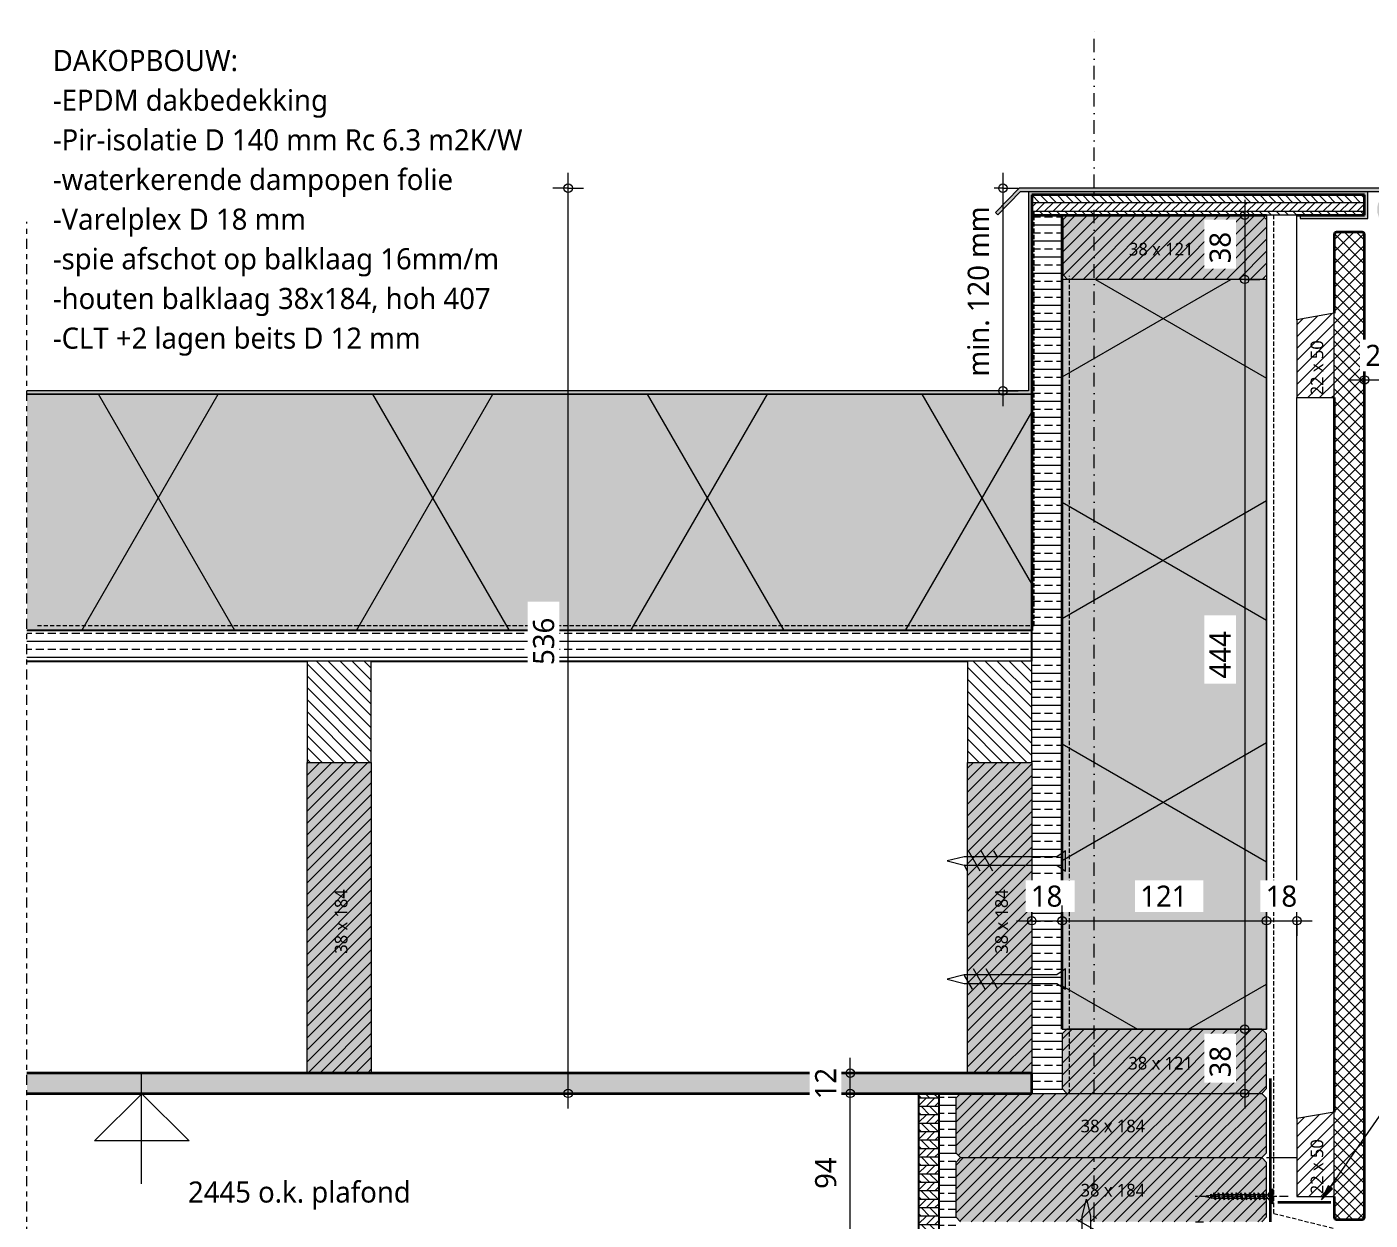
# Model space of a CAD drawing. Header units: millimetres. Extents: x 6732 to 10947, y 894 to 9086.
# Drawn here: x 7763 to 8558, y 6613 to 7319 of the extents above; entities that cross this region are included whole.
import ezdxf

# ---------------------------------------------------------------- set-up
doc = ezdxf.new("R2010")
doc.units = ezdxf.units.MM
for name, pattern in [('MV_center', [15, 6, -3, 3, -3]), ('MV_hartlijn_staal', [6.6, 5, -0.8, 0, -0.8]), ('MV_hidden', [3.75, 2.5, -1.25]), ('MV_stramien', [16, 8, -4, 0, -4])]:
    doc.linetypes.add(name, pattern=pattern)
for name, color, linetype, lineweight in [('A-ANNO-DIMS', 211, 'Continuous', 13), ('A-ANNO-DIMS-5', 211, 'Continuous', 13), ('A-ANNO-NOTE', 131, 'Continuous', 18), ('A-DETL', 90, 'Continuous', 13), ('A-DETL-GENF', 92, 'Continuous', 18), ('A-DETL-MEDM', 33, 'Continuous', 25), ('G-ANNO-TEXT', 231, 'Continuous', 13)]:
    doc.layers.add(name, color=color, linetype=linetype, lineweight=lineweight)
doc.styles.add('Segoe UI_1', font='segoeui.ttf', dxfattribs={"height": 7.5})
doc.styles.add('Segoe UI_2', font='segoeui.ttf', dxfattribs={"height": 12.5})
doc.styles.add('Segoe UI_B', font='segoeui.ttf', dxfattribs={"height": 12.5})
doc.dimstyles.new('2_5_mm_1', dxfattribs={"dimscale": 304.8, "dimtxt": 13.092049, "dimasz": 0.016404, "dimexe": 0.029528, "dimexo": 0.0625, "dimgap": 0.014764, "dimtad": 1, "dimdec": 0, "dimzin": 0, "dimdsep": 46, "dimtxsty": 'Segoe UI_2', "dimblk1": 'DOTBLANK', "dimblk2": 'DOTBLANK', "dimsah": 1, "dimcen": 0.09, "dimdle": 0.029528, "dimazin": 0, "dimtfac": 1, "dimtdec": 4, "dimtix": 1, "dimtmove": 0, "dimatfit": 3, "dimfxl": 0.029528, "dimfxlon": 1, "dimtvp": 1, "dimtfill": 1, "dimtolj": 1, "dimtzin": 0, "dimarcsym": 2})
pattern_1 = [(0, (0, 0), (0, 5), [50, 0]), (45, (0, 0), (5.0006592, 0), [7.071, -7.071]), (315, (0, 0), (5.0006592, 0), [7.071, -7.071])]
pattern_2 = [(0, (0, 0), (0, 9.476), []), (0, (0, 4.738), (0, 9.476), [4.738, -2.369])]
pattern_3 = [(45, (0, 0), (-3.535534, 3.535534), [])]
pattern_4 = [(135, (0, 0), (-3.535534, -3.535534), [])]

# ---------------------------------------------------------------- blocks, each defined once
blk = doc.blocks.new('42 isolatie - Type 1-3776292-Details Strandbaak Patio Woning')
at = {"layer": 'A-DETL-GENF'}
blk.add_hatch(color=256, dxfattribs=at).paths.add_polyline_path([(444.28, -118.97), (444.28, -0.8), (0.28, -0.8), (0.28, -121.8), (444.28, -121.8)])
at = {"layer": 'A-DETL-GENF', "lineweight": 13}
h = blk.add_hatch(dxfattribs=at)
h.set_pattern_fill('FP_13', color=256, style=0, pattern_type=2)
h.set_pattern_definition([(300, (12.83, -244.8), (-107.387, -62), []), (240, (12.83, -244.8), (-107.387, 62), [])])
h.paths.add_polyline_path([(444.28, -118.97), (444.28, -0.8), (0.28, -0.8), (0.28, -121.8), (444.28, -121.8)])
at = {"layer": 'A-DETL-GENF'}
for p, q in [((444.28, -0.8), (0.28, -0.8)), ((0.28, -0.8), (0.28, -3.28)), ((0.28, -3.28), (0.28, -118.62)), ((444.28, -3.63), (444.28, -0.8)), ((444.28, -118.97), (444.28, -3.63)), ((0.28, -118.62), (0.28, -121.45)), ((444.28, -121.8), (444.28, -118.97)), ((0.28, -121.45), (0.28, -121.8)), ((0.28, -121.45), (0.28, -121.8)), ((0.28, -121.8), (444.28, -121.8))]:
    blk.add_line(p, q, dxfattribs=at)
blk = doc.blocks.new('00 hout_rechthoekig_sls - SLS 38x121-4309775-Details Strandbaak Patio Woning')
at = {"layer": 'A-DETL-GENF'}
blk.add_hatch(color=256, dxfattribs=at).paths.add_polyline_path([(118.17, 0), (2.83, 0), (0.35, -2.48), (0.35, -35.52), (2.83, -38), (118.17, -38), (121, -35.17), (121, -2.83)])
at = {"layer": 'A-DETL-MEDM', "lineweight": 13}
h = blk.add_hatch(dxfattribs=at)
h.set_pattern_fill('FP_14', color=256, style=0, pattern_type=2)
h.set_pattern_definition([(225, (8496.838, 7169.566), (3.535534, -3.535534), [])])
h.paths.add_polyline_path([(118.17, 0), (2.83, 0), (0.35, -2.48), (0.35, -35.52), (2.83, -38), (118.17, -38), (121, -35.17), (121, -2.83)])
at = {"layer": 'A-DETL-MEDM', "lineweight": 18}
for p, q in [((0.35, -2.48), (2.83, 0)), ((2.83, 0), (0.35, -2.48)), ((2.83, 0), (118.17, 0)), ((118.17, 0), (121, -2.83)), ((118.17, 0), (121, -2.83)), ((121, -35.17), (121, -2.83)), ((2.83, -38), (0.35, -35.52)), ((0.35, -35.52), (2.83, -38)), ((121, -35.17), (118.17, -38)), ((118.17, -38), (121, -35.17))]:
    blk.add_line(p, q, dxfattribs=at)
blk = doc.blocks.new('42 isolatie - Type 1-3776326-Details Strandbaak Patio Woning')
at = {"layer": 'A-DETL-GENF'}
blk.add_hatch(color=256, dxfattribs=at).paths.add_polyline_path([(612.41, 0.8), (614.41, 0.8), (614.41, 140.8), (19.51, 140.8), (19.51, 0.8), (517.26, 0.8)])
at = {"layer": 'A-DETL-GENF', "lineweight": 13}
h = blk.add_hatch(dxfattribs=at)
h.set_pattern_fill('FP_15', color=256, style=0, pattern_type=2)
h.set_pattern_definition([(60, (-857.8, 704), (-121.936, 70.4), []), (120, (-857.8, 704), (-121.936, -70.4), [])])
h.paths.add_polyline_path([(612.41, 0.8), (614.41, 0.8), (614.41, 140.8), (19.51, 140.8), (19.51, 0.8), (517.26, 0.8)])
at = {"layer": 'A-DETL-GENF'}
for p, q in [((614.41, 140.8), (19.51, 140.8)), ((19.51, 0.8), (614.41, 0.8))]:
    blk.add_line(p, q, dxfattribs=at)
blk = doc.blocks.new('00 hout_rechthoekig_sls - SLS 38x184-3186693-Details Strandbaak Patio Woning')
at = {"layer": 'A-DETL-GENF', "lineweight": 13}
blk.add_hatch(color=256, dxfattribs=at).paths.add_polyline_path([(184, -38), (184, 0), (0, 0), (0, -38), (145.7, -38)])
at = {"layer": 'A-DETL-MEDM', "lineweight": 13}
h = blk.add_hatch(dxfattribs=at)
h.set_pattern_fill('FP_16', color=256, style=0, pattern_type=2)
h.set_pattern_definition([(135, (6883.566, -8357.491), (-3.535534, -3.535534), [])])
h.paths.add_polyline_path([(184, 0), (0, 0), (0, -38), (184, -38)])
at = {"layer": 'A-DETL-MEDM', "lineweight": 18}
for p, q in [((0, 0), (184, 0)), ((0, -38), (0, 0)), ((184, 0), (184, -38)), ((184, 0), (184, -38)), ((184, 0), (184, -38)), ((52.34, -38), (0, -38)), ((52.34, -38), (0, -38)), ((64.34, -38), (52.34, -38)), ((64.34, -38), (52.34, -38)), ((122.34, -38), (64.34, -38)), ((122.34, -38), (64.34, -38)), ((134.34, -38), (122.34, -38)), ((134.34, -38), (122.34, -38)), ((184, -38), (134.34, -38)), ((184, -38), (134.34, -38))]:
    blk.add_line(p, q, dxfattribs=at)
blk = doc.blocks.new('00 hout_rechthoekig_sls - SLS 38x184-V19-Details Strandbaak Patio Woning')
at = {"layer": 'A-DETL-GENF'}
blk.add_hatch(color=256, dxfattribs=at).paths.add_polyline_path([(140, -38), (181.17, -38), (184, -35.17), (184, -2.83), (181.17, 0), (2.83, 0), (0, -2.83), (0, -35.17), (2.83, -38), (92.75, -38)])
at = {"layer": 'A-DETL-MEDM', "lineweight": 13}
h = blk.add_hatch(dxfattribs=at)
h.set_pattern_fill('FP_20', color=256, style=0, pattern_type=2)
h.set_pattern_definition([(45, (-8312.491, -6649.566), (-3.535534, 3.535534), [])])
h.paths.add_polyline_path([(181.17, -38), (184, -35.17), (184, -2.83), (181.17, 0), (2.83, 0), (0, -2.83), (0, -35.17), (2.83, -38), (146.69, -38)])
at = {"layer": 'A-DETL-MEDM', "lineweight": 18}
for p, q in [((0, -2.83), (2.83, 0)), ((2.83, 0), (0, -2.83)), ((181.17, 0), (184, -2.83)), ((0, -2.83), (0, -35.17)), ((181.17, 0), (184, -2.83)), ((184, -35.17), (184, -2.83)), ((2.83, -38), (0, -35.17)), ((0, -35.17), (2.83, -38)), ((142, -38), (146.69, -38)), ((184, -35.17), (181.17, -38)), ((181.17, -38), (184, -35.17))]:
    blk.add_line(p, q, dxfattribs=at)
blk = doc.blocks.new('28 schroeven 2D - Verzonken schroef 4_0x40mm-3245472-Details Strandbaak Patio Woning')
at = {"layer": 'A-DETL-GENF', "linetype": 'MV_hartlijn_staal', "lineweight": 13}
blk.add_line((0, 9.1), (0, -45.9), dxfattribs=at)
at = {"layer": 'A-DETL-GENF', "lineweight": 5}
for p, q in [((-4.4, 0), (4.4, 0)), ((-1.54, -2.4), (-4.4, 0)), ((4.4, 0), (1.54, -2.4)), ((-4.04, -0.3), (4.04, -0.3)), ((2, -4.97), (-2, -5.9)), ((-2, -5.9), (-1.25, -5.26)), ((2, -7.6), (-2, -8.54)), ((-2, -8.54), (-1.25, -7.9)), ((-1, -4), (1.03, -3.26)), ((-1, -3.55), (-1, -35)), ((1, -35), (1, -3.55)), ((1.25, -5.61), (2, -4.97)), ((1.25, -8.24), (2, -7.6)), ((2, -10.24), (-2, -11.17)), ((-2, -11.17), (-1.25, -10.53)), ((2, -12.88), (-2, -13.81)), ((-2, -13.81), (-1.25, -13.17)), ((2, -15.51), (-2, -16.44)), ((-2, -16.44), (-1.25, -15.8)), ((1.25, -10.88), (2, -10.24)), ((1.25, -13.52), (2, -12.88)), ((1.25, -16.15), (2, -15.51)), ((2, -18.15), (-2, -19.08)), ((-2, -19.08), (-1.25, -18.44)), ((2, -20.78), (-2, -21.71)), ((-2, -21.71), (-1.25, -21.07)), ((2, -23.42), (-2, -24.35)), ((-2, -24.35), (-1.25, -23.71)), ((1.25, -18.79), (2, -18.15)), ((1.25, -21.42), (2, -20.78)), ((1.25, -24.06), (2, -23.42)), ((2, -26.06), (-2, -26.99)), ((-2, -26.99), (-1.25, -26.35)), ((2, -28.69), (-2, -29.62)), ((-2, -29.62), (-1.25, -28.98)), ((2, -31.33), (-2, -32.26)), ((-2, -32.26), (-1.25, -31.62)), ((1.25, -26.7), (2, -26.06)), ((1.25, -29.33), (2, -28.69)), ((1.25, -31.97), (2, -31.33)), ((2, -33.96), (-2, -34.89)), ((-2, -34.89), (-1.25, -34.25)), ((-1.26, -36.66), (-0.51, -36.02)), ((1.26, -36.07), (-1.26, -36.66)), ((-1, -35), (0, -40)), ((-0.52, -38.71), (0.23, -38.07)), ((0.52, -38.47), (-0.52, -38.71)), ((-0.23, -39.11), (0.52, -38.47)), ((0, -40), (1, -35)), ((0.51, -36.71), (1.26, -36.07)), ((1.25, -34.6), (2, -33.96))]:
    blk.add_line(p, q, dxfattribs=at)
at = {"layer": 'A-DETL-GENF'}
for p, q in [((-1, -3.55), (-1, 0)), ((1, -3.55), (1, 0))]:
    blk.add_line(p, q, dxfattribs=at)
at = {"layer": 'A-DETL-GENF', "lineweight": 5}
for centre, start, end in [((-2.5, -3.55), 360, 50), ((2.5, -3.55), 130, 180)]:
    blk.add_arc(centre, 1.5, start, end, dxfattribs=at)
for points in [[(-2, -5.9), (-1.5, -6.14), (1.25, -5.61)], [(-1.25, -5.26), (1.8, -4.75), (2, -4.97)], [(-1.25, -7.9), (1.8, -7.39), (2, -7.6)], [(-2, -8.54), (-1.5, -8.78), (1.25, -8.24)], [(-2, -11.17), (-1.5, -11.41), (1.25, -10.88)], [(-2, -13.81), (-1.5, -14.05), (1.25, -13.52)], [(-1.25, -10.53), (1.8, -10.02), (2, -10.24)], [(-1.25, -13.17), (1.8, -12.66), (2, -12.88)], [(-1.25, -15.8), (1.8, -15.29), (2, -15.51)], [(-2, -16.44), (-1.5, -16.68), (1.25, -16.15)], [(-2, -19.08), (-1.5, -19.32), (1.25, -18.79)], [(-2, -21.71), (-1.5, -21.96), (1.25, -21.42)], [(-1.25, -18.44), (1.8, -17.93), (2, -18.15)], [(-1.25, -21.07), (1.8, -20.57), (2, -20.78)], [(-1.25, -23.71), (1.8, -23.2), (2, -23.42)], [(-2, -24.35), (-1.5, -24.59), (1.25, -24.06)], [(-2, -26.99), (-1.5, -27.23), (1.25, -26.7)], [(-2, -29.62), (-1.5, -29.86), (1.25, -29.33)], [(-1.25, -26.35), (1.8, -25.84), (2, -26.06)], [(-1.25, -28.98), (1.8, -28.47), (2, -28.69)], [(-1.25, -31.62), (1.8, -31.11), (2, -31.33)], [(-2, -32.26), (-1.5, -32.5), (1.25, -31.97)], [(-2, -34.89), (-1.5, -35.13), (1.25, -34.6)], [(-1.26, -36.66), (-1, -36.82), (0.51, -36.71)], [(-1.25, -34.25), (1.8, -33.74), (2, -33.96)], [(-0.52, -38.71), (-0.51, -38.79), (-0.23, -39.11)], [(-0.51, -36.02), (1.16, -35.94), (1.26, -36.07)], [(0.23, -38.07), (0.53, -38.42), (0.52, -38.47)]]:
    blk.add_open_spline(points, degree=2, dxfattribs=at)
blk = doc.blocks.new('00 hout_rechthoekig_sls - SLS 38x184-V20-Details Strandbaak Patio Woning')
at = {"layer": 'A-DETL-GENF', "lineweight": 13}
blk.add_hatch(color=256, dxfattribs=at).paths.add_polyline_path([(184, -38), (184, 0), (0, 0), (0, -38)])
at = {"layer": 'A-DETL-MEDM', "lineweight": 13}
h = blk.add_hatch(dxfattribs=at)
h.set_pattern_fill('FP_21', color=256, style=0, pattern_type=2)
h.set_pattern_definition([(135, (6883.566, -7966.491), (-3.535534, -3.535534), [])])
h.paths.add_polyline_path([(184, 0), (0, 0), (0, -38), (184, -38)])
at = {"layer": 'A-DETL-MEDM', "lineweight": 18}
for p, q in [((0, 0), (184, 0)), ((0, -38), (0, 0)), ((184, 0), (184, -38)), ((184, 0), (184, -38)), ((184, 0), (184, -38)), ((184, -38), (0, -38)), ((184, -38), (0, -38))]:
    blk.add_line(p, q, dxfattribs=at)
blk = doc.blocks.new('00 hout_rechthoekig_sls - SLS 38x121-V22-Details Strandbaak Patio Woning')
at = {"layer": 'A-DETL-GENF'}
blk.add_hatch(color=256, dxfattribs=at).paths.add_polyline_path([(118.17, 0), (2.83, 0), (0, -2.83), (0, -35.17), (2.83, -38), (118.17, -38), (121, -35.17), (121, -2.83)])
at = {"layer": 'A-DETL-MEDM', "lineweight": 13}
h = blk.add_hatch(dxfattribs=at)
h.set_pattern_fill('FP_23', color=256, style=0, pattern_type=2)
h.set_pattern_definition([(225, (8496.491, 6687.566), (3.535534, -3.535534), [])])
h.paths.add_polyline_path([(118.17, 0), (2.83, 0), (0, -2.83), (0, -35.17), (2.83, -38), (118.17, -38), (121, -35.17), (121, -2.83)])
at = {"layer": 'A-DETL-MEDM', "lineweight": 18}
for p, q in [((0, -2.83), (2.83, 0)), ((2.83, 0), (0, -2.83)), ((118.17, 0), (121, -2.83)), ((0, -2.83), (0, -35.17)), ((118.17, 0), (121, -2.83)), ((121, -35.17), (121, -2.83)), ((2.83, -38), (0, -35.17)), ((0, -35.17), (2.83, -38)), ((2.83, -38), (118.17, -38)), ((121, -35.17), (118.17, -38)), ((118.17, -38), (121, -35.17))]:
    blk.add_line(p, q, dxfattribs=at)
blk = doc.blocks.new('28 schroef - 5_0x70-3257540-Details Strandbaak Patio Woning')
at = {"layer": 'A-DETL-GENF', "lineweight": 13}
h = blk.add_hatch(dxfattribs=at)
h.set_pattern_fill('FP_29', color=256, style=0, pattern_type=2)
h.set_pattern_definition([(120, (0, 0), (-11.2583, -6.5), [])])
h.paths.add_polyline_path([(60, 6), (40, 6), (40, -6), (60, -6)])
h = blk.add_hatch(dxfattribs=at)
h.set_pattern_fill('FP_30', color=256, style=0, pattern_type=2)
h.set_pattern_definition([(120, (7.5, 0), (-11.2583, -6.5), [])])
h.paths.add_polyline_path([(60, 6), (40, 6), (40, -6), (60, -6)])
for p, q in [((0, 6), (0, -6)), ((5, 2.5), (0, 6)), ((60, 2.5), (5, 2.5)), ((70, 0), (60, 2.5)), ((0, -6), (5, -2.5)), ((5, -2.5), (60, -2.5)), ((60, -2.5), (70, 0))]:
    blk.add_line(p, q, dxfattribs=at)
blk = doc.blocks.new('28 schroef - 5_0x80-4440999-Details Strandbaak Patio Woning')
at = {"layer": 'A-DETL-GENF', "lineweight": 13}
h = blk.add_hatch(dxfattribs=at)
h.set_pattern_fill('FP_31', color=256, style=0, pattern_type=2)
h.set_pattern_definition([(240, (0, 0), (-11.2583, 6.5), [])])
h.paths.add_polyline_path([(50, -6), (70, -6), (70, 6), (50, 6)])
h = blk.add_hatch(dxfattribs=at)
h.set_pattern_fill('FP_32', color=256, style=0, pattern_type=2)
h.set_pattern_definition([(240, (7.5, 0), (-11.2583, 6.5), [])])
h.paths.add_polyline_path([(50, -6), (70, -6), (70, 6), (50, 6)])
for p, q in [((0, -6), (0, 6)), ((0, 6), (5, 2.5)), ((5, 2.5), (70, 2.5)), ((70, 2.5), (80, 0)), ((80, 0), (70, -2.5)), ((5, -2.5), (0, -6)), ((70, -2.5), (5, -2.5))]:
    blk.add_line(p, q, dxfattribs=at)
blk = doc.blocks.new('00 hout_rechthoekig_sls - SLS 38x184-V27-Details Strandbaak Patio Woning')
at = {"layer": 'A-DETL-GENF'}
blk.add_hatch(color=256, dxfattribs=at).paths.add_polyline_path([(181.17, -38), (184, -35.17), (184, -2.83), (181.17, 0), (2.83, 0), (0, -2.83), (0, -35.17), (2.83, -38), (92.75, -38)])
at = {"layer": 'A-DETL-MEDM', "lineweight": 13}
h = blk.add_hatch(dxfattribs=at)
h.set_pattern_fill('FP_33', color=256, style=0, pattern_type=2)
h.set_pattern_definition([(45, (-8312.491, -6687.566), (-3.535534, 3.535534), [])])
h.paths.add_polyline_path([(181.17, -38), (184, -35.17), (184, -2.83), (181.17, 0), (2.83, 0), (0, -2.83), (0, -35.17), (2.83, -38), (92.75, -38)])
at = {"layer": 'A-DETL-MEDM', "lineweight": 18}
for p, q in [((0, -2.83), (2.83, 0)), ((2.83, 0), (0, -2.83)), ((45, 0), (181.17, 0)), ((181.17, 0), (184, -2.83)), ((0, -2.83), (0, -35.17)), ((181.17, 0), (184, -2.83)), ((184, -35.17), (184, -2.83)), ((2.83, -38), (0, -35.17)), ((0, -35.17), (2.83, -38)), ((2.83, -38), (181.17, -38)), ((184, -35.17), (181.17, -38)), ((181.17, -38), (184, -35.17))]:
    blk.add_line(p, q, dxfattribs=at)
blk = doc.blocks.new('NLRS_00_DI_maskeer - Type 1-4234611-Details Strandbaak Patio Woning')
at = {"layer": 'A-DETL-GENF', "linetype": 'MV_center'}
blk.add_line((516, 0), (-100, 0), dxfattribs=at)
blk = doc.blocks.new('DIMBLOCK35-Details Strandbaak Patio Woning')
at = {"layer": 'A-ANNO-DIMS-5'}
for p, q in [((8083.06, 6678.57), (8083.06, 7232.57)), ((8083.06, 7223.57), (8074.06, 7223.57)), ((8083.06, 7223.57), (8092.06, 7223.57)), ((8083.06, 6687.57), (8074.06, 6687.57)), ((8083.06, 6687.57), (8092.06, 6687.57))]:
    blk.add_line(p, q, dxfattribs=at)
for centre in [(8083.06, 7223.57), (8083.06, 6687.57)]:
    blk.add_circle(centre, 2.5, dxfattribs=at)
at = {"layer": 'A-ANNO-DIMS-5', "color": 0, "insert": (8062.25, 6941.28), "char_height": 12.5, "width": 34.2774, "attachment_point": 1, "rotation": 90, "line_spacing_factor": 1.142579, "style": 'Segoe UI_2', "bg_fill": 3, "box_fill_scale": 1.25, "bg_fill_color": 9, "bg_fill_true_color": 13158600, "bg_fill_transparency": 0}
blk.add_mtext('536', dxfattribs=at)
blk = doc.blocks.new('_DotBlank')
at = {"color": 0, "linetype": 'ByBlock', "lineweight": -2}
blk.add_line((-0.5, 0), (-1, 0), dxfattribs=at)
blk.add_circle((0, 0), 0.5, dxfattribs=at)
blk = doc.blocks.new('DIMBLOCK59-Details Strandbaak Patio Woning')
at = {"layer": 'A-ANNO-DIMS-5'}
for p, q in [((8250.03, 6687.57), (8241.03, 6687.57)), ((8250.03, 6593.57), (8250.03, 6687.57)), ((8250.03, 6687.57), (8259.03, 6687.57)), ((8250.03, 6593.57), (8241.03, 6593.57)), ((8250.03, 6593.57), (8259.03, 6593.57))]:
    blk.add_line(p, q, dxfattribs=at)
for centre in [(8250.03, 6687.57), (8250.03, 6593.57)]:
    blk.add_circle(centre, 2.5, dxfattribs=at)
at = {"layer": 'A-ANNO-DIMS-5', "color": 0, "insert": (8229.22, 6631.04), "char_height": 12.5, "width": 22.8516, "attachment_point": 1, "rotation": 90, "line_spacing_factor": 1.142579, "style": 'Segoe UI_2', "bg_fill": 3, "box_fill_scale": 1.25, "bg_fill_color": 9, "bg_fill_true_color": 13158600, "bg_fill_transparency": 0}
blk.add_mtext('94', dxfattribs=at)
blk = doc.blocks.new('DIMBLOCK60-Details Strandbaak Patio Woning')
at = {"layer": 'A-ANNO-DIMS-5'}
for p, q in [((8250.03, 6687.57), (8250.03, 6708.57)), ((8250.03, 6699.57), (8241.03, 6699.57)), ((8250.03, 6699.57), (8259.03, 6699.57)), ((8250.03, 6687.57), (8241.03, 6687.57)), ((8250.03, 6687.57), (8259.03, 6687.57))]:
    blk.add_line(p, q, dxfattribs=at)
for centre in [(8250.03, 6699.57), (8250.03, 6687.57)]:
    blk.add_circle(centre, 2.5, dxfattribs=at)
at = {"layer": 'A-ANNO-DIMS-5', "color": 0, "insert": (8229.22, 6684.04), "char_height": 12.5, "width": 22.8516, "attachment_point": 1, "rotation": 90, "line_spacing_factor": 1.142579, "style": 'Segoe UI_2', "bg_fill": 3, "box_fill_scale": 1.25, "bg_fill_color": 9, "bg_fill_true_color": 13158600, "bg_fill_transparency": 0}
blk.add_mtext('12', dxfattribs=at)
blk = doc.blocks.new('DIMBLOCK61-Details Strandbaak Patio Woning')
at = {"layer": 'A-ANNO-DIMS-5'}
for p, q in [((8554.49, 7110.03), (8554.49, 7119.03)), ((8574.49, 7110.03), (8574.49, 7119.03)), ((8545.49, 7110.03), (8574.49, 7110.03)), ((8554.49, 7110.03), (8554.49, 7101.03)), ((8574.49, 7110.03), (8574.49, 7101.03))]:
    blk.add_line(p, q, dxfattribs=at)
for centre in [(8554.49, 7110.03), (8574.49, 7110.03)]:
    blk.add_circle(centre, 2.5, dxfattribs=at)
at = {"layer": 'A-ANNO-DIMS-5', "color": 0, "insert": (8554.97, 7130.83), "char_height": 12.5, "width": 22.8516, "attachment_point": 1, "line_spacing_factor": 1.142579, "style": 'Segoe UI_2', "bg_fill": 3, "box_fill_scale": 1.25, "bg_fill_color": 9, "bg_fill_true_color": 13158600, "bg_fill_transparency": 0}
blk.add_mtext('20', dxfattribs=at)
blk = doc.blocks.new('DIMBLOCK63-Details Strandbaak Patio Woning')
at = {"layer": 'A-ANNO-DIMS-5'}
for p, q in [((8340.41, 7232.57), (8340.41, 7094.57)), ((8340.41, 7223.57), (8331.41, 7223.57)), ((8340.41, 7223.57), (8349.41, 7223.57)), ((8340.41, 7103.57), (8331.41, 7103.57)), ((8340.41, 7103.57), (8349.41, 7103.57))]:
    blk.add_line(p, q, dxfattribs=at)
for centre in [(8340.41, 7223.57), (8340.41, 7103.57)]:
    blk.add_circle(centre, 2.5, dxfattribs=at)
at = {"layer": 'A-ANNO-DIMS-5', "color": 0, "insert": (8319.6, 7112.03), "char_height": 12.5, "width": 123.6842, "attachment_point": 1, "rotation": 90, "line_spacing_factor": 1.142579, "style": 'Segoe UI_2', "bg_fill": 3, "box_fill_scale": 1.25, "bg_fill_color": 9, "bg_fill_true_color": 13158600, "bg_fill_transparency": 0}
blk.add_mtext('min. 120 mm', dxfattribs=at)
blk = doc.blocks.new('DIMBLOCK66-Details Strandbaak Patio Woning')
at = {"layer": 'A-ANNO-DIMS-5'}
for p, q in [((8483.55, 7216.57), (8483.55, 7169.57)), ((8483.55, 7207.57), (8474.55, 7207.57)), ((8483.55, 7207.57), (8492.55, 7207.57)), ((8483.55, 7169.57), (8474.55, 7169.57)), ((8483.55, 7169.57), (8492.55, 7169.57))]:
    blk.add_line(p, q, dxfattribs=at)
for centre in [(8483.55, 7207.57), (8483.55, 7169.57)]:
    blk.add_circle(centre, 2.5, dxfattribs=at)
at = {"layer": 'A-ANNO-DIMS-5', "color": 0, "insert": (8462.74, 7179.04), "char_height": 12.5, "width": 22.8516, "attachment_point": 1, "rotation": 90, "line_spacing_factor": 1.142579, "style": 'Segoe UI_2', "bg_fill": 3, "box_fill_scale": 1.25, "bg_fill_color": 9, "bg_fill_true_color": 13158600, "bg_fill_transparency": 0}
blk.add_mtext('38', dxfattribs=at)
blk = doc.blocks.new('DIMBLOCK67-Details Strandbaak Patio Woning')
at = {"layer": 'A-ANNO-DIMS-5'}
for p, q in [((8483.55, 7169.57), (8474.55, 7169.57)), ((8483.55, 7169.57), (8483.55, 6725.57)), ((8483.55, 7169.57), (8492.55, 7169.57)), ((8483.55, 6725.57), (8474.55, 6725.57)), ((8483.55, 6725.57), (8492.55, 6725.57))]:
    blk.add_line(p, q, dxfattribs=at)
for centre in [(8483.55, 7169.57), (8483.55, 6725.57)]:
    blk.add_circle(centre, 2.5, dxfattribs=at)
at = {"layer": 'A-ANNO-DIMS-5', "color": 0, "insert": (8462.74, 6933.28), "char_height": 12.5, "width": 34.2774, "attachment_point": 1, "rotation": 90, "line_spacing_factor": 1.142579, "style": 'Segoe UI_2', "bg_fill": 3, "box_fill_scale": 1.25, "bg_fill_color": 9, "bg_fill_true_color": 13158600, "bg_fill_transparency": 0}
blk.add_mtext('444', dxfattribs=at)
blk = doc.blocks.new('DIMBLOCK68-Details Strandbaak Patio Woning')
at = {"layer": 'A-ANNO-DIMS-5'}
for p, q in [((8483.55, 6725.57), (8474.55, 6725.57)), ((8483.55, 6725.57), (8483.55, 6678.57)), ((8483.55, 6725.57), (8492.55, 6725.57)), ((8483.55, 6687.57), (8474.55, 6687.57)), ((8483.55, 6687.57), (8492.55, 6687.57))]:
    blk.add_line(p, q, dxfattribs=at)
for centre in [(8483.55, 6725.57), (8483.55, 6687.57)]:
    blk.add_circle(centre, 2.5, dxfattribs=at)
at = {"layer": 'A-ANNO-DIMS-5', "color": 0, "insert": (8462.74, 6697.04), "char_height": 12.5, "width": 22.8516, "attachment_point": 1, "rotation": 90, "line_spacing_factor": 1.142579, "style": 'Segoe UI_2', "bg_fill": 3, "box_fill_scale": 1.25, "bg_fill_color": 9, "bg_fill_true_color": 13158600, "bg_fill_transparency": 0}
blk.add_mtext('38', dxfattribs=at)
blk = doc.blocks.new('DIMBLOCK69-Details Strandbaak Patio Woning')
at = {"layer": 'A-ANNO-DIMS-5'}
for p, q in [((8357.49, 6789.82), (8357.49, 6798.82)), ((8375.49, 6789.82), (8375.49, 6798.82)), ((8348.49, 6789.82), (8375.49, 6789.82)), ((8357.49, 6789.82), (8357.49, 6780.82)), ((8375.49, 6789.82), (8375.49, 6780.82))]:
    blk.add_line(p, q, dxfattribs=at)
for centre in [(8357.49, 6789.82), (8375.49, 6789.82)]:
    blk.add_circle(centre, 2.5, dxfattribs=at)
at = {"layer": 'A-ANNO-DIMS-5', "color": 0, "insert": (8356.97, 6810.63), "char_height": 12.5, "width": 22.8516, "attachment_point": 1, "line_spacing_factor": 1.142579, "style": 'Segoe UI_2', "bg_fill": 3, "box_fill_scale": 1.25, "bg_fill_color": 9, "bg_fill_true_color": 13158600, "bg_fill_transparency": 0}
blk.add_mtext('18', dxfattribs=at)
blk = doc.blocks.new('DIMBLOCK70-Details Strandbaak Patio Woning')
at = {"layer": 'A-ANNO-DIMS-5'}
for p, q in [((8375.49, 6789.82), (8375.49, 6798.82)), ((8496.49, 6789.82), (8496.49, 6798.82)), ((8375.49, 6789.82), (8496.49, 6789.82)), ((8375.49, 6789.82), (8375.49, 6780.82)), ((8496.49, 6789.82), (8496.49, 6780.82))]:
    blk.add_line(p, q, dxfattribs=at)
for centre in [(8375.49, 6789.82), (8496.49, 6789.82)]:
    blk.add_circle(centre, 2.5, dxfattribs=at)
at = {"layer": 'A-ANNO-DIMS-5', "color": 0, "insert": (8421.71, 6810.63), "char_height": 12.5, "width": 34.2774, "attachment_point": 1, "line_spacing_factor": 1.142579, "style": 'Segoe UI_2', "bg_fill": 3, "box_fill_scale": 1.25, "bg_fill_color": 9, "bg_fill_true_color": 13158600, "bg_fill_transparency": 0}
blk.add_mtext('121', dxfattribs=at)
blk = doc.blocks.new('DIMBLOCK71-Details Strandbaak Patio Woning')
at = {"layer": 'A-ANNO-DIMS-5'}
for p, q in [((8496.49, 6789.82), (8496.49, 6798.82)), ((8514.49, 6789.82), (8514.49, 6798.82)), ((8496.49, 6789.82), (8523.49, 6789.82)), ((8496.49, 6789.82), (8496.49, 6780.82)), ((8514.49, 6789.82), (8514.49, 6780.82))]:
    blk.add_line(p, q, dxfattribs=at)
for centre in [(8496.49, 6789.82), (8514.49, 6789.82)]:
    blk.add_circle(centre, 2.5, dxfattribs=at)
at = {"layer": 'A-ANNO-DIMS-5', "color": 0, "insert": (8495.97, 6810.63), "char_height": 12.5, "width": 22.8516, "attachment_point": 1, "line_spacing_factor": 1.142579, "style": 'Segoe UI_2', "bg_fill": 3, "box_fill_scale": 1.25, "bg_fill_color": 9, "bg_fill_true_color": 13158600, "bg_fill_transparency": 0}
blk.add_mtext('18', dxfattribs=at)

msp = doc.modelspace()

# ---------------------------------------------------------------- hatches: boundary and pattern name
at = {"layer": 'A-DETL-GENF'}
for color, points in [(7, [(8357.49, 7101.57), (8357.49, 7219.57), (8554.49, 7219.57), (8554.49, 7207.57), (8516.49, 7207.57), (8516.49, 7205.57), (8556.49, 7205.57), (8556.49, 7221.57), (8355.49, 7221.57), (8355.49, 7103.57), (7762.59, 7103.57), (7762.59, 7101.57), (8260.34, 7101.57)]), (8, [(8575.92, 7198.65), (8578.97, 7199.4), (8581.74, 7200.89), (8584.06, 7203.02), (8585.76, 7205.66), (8586.75, 7208.65), (8586.97, 7211.78), (8586.38, 7214.91), (8585.07, 7217.73), (8583.07, 7220.15), (8580.53, 7222.01), (8577.61, 7223.17), (8574.49, 7223.57), (8349.99, 7223.57), (8336.08, 7209.16), (8337.49, 7207.75), (8350.84, 7221.57), (8574.49, 7221.57), (8577.14, 7221.23), (8579.62, 7220.23), (8581.76, 7218.64), (8583.44, 7216.56), (8584.53, 7214.13), (8584.98, 7211.49), (8584.75, 7208.83), (8583.85, 7206.32), (8582.35, 7204.11), (8580.34, 7202.35), (8577.95, 7201.15), (8575.34, 7200.6), (8572.67, 7200.72), (8570.12, 7201.52), (8567.86, 7202.93), (8566.02, 7204.86), (8564.73, 7207.2), (8564.07, 7209.79), (8564.08, 7212.46), (8575.45, 7208.1), (8576.17, 7209.97), (8562.67, 7215.14), (8562.03, 7212.07), (8562.17, 7208.93), (8563.1, 7205.92), (8564.74, 7203.24), (8567.01, 7201.05), (8569.74, 7199.5), (8572.78, 7198.68)])]:
    msp.add_hatch(color=color, dxfattribs=at).paths.add_polyline_path(points)
at = {"layer": 'A-DETL-GENF', "lineweight": 13}
h = msp.add_hatch(dxfattribs=at)
h.set_pattern_fill('FP_7', color=254, style=0, pattern_type=2)
h.set_pattern_definition(pattern_1)
h.paths.add_polyline_path([(8554.49, 7207.57), (8554.49, 7219.57), (8357.49, 7219.57), (8357.49, 7207.57), (8550.15, 7207.57)])
h = msp.add_hatch(dxfattribs=at)
h.set_pattern_fill('FP_6', color=250, style=0, pattern_type=2)
h.set_pattern_definition(pattern_2)
h.paths.add_polyline_path([(8357.49, 6687.57), (8375.49, 6687.57), (8375.49, 7207.57), (8357.49, 7207.57), (8357.49, 6690.39)])
h = msp.add_hatch(dxfattribs=at)
h.set_pattern_fill('FP_8', color=250, style=0, pattern_type=2)
h.set_pattern_definition([(45, (0, 0), (-3.535534, 3.535534), []), (135, (0, 0), (-3.535534, -3.535534), [])])
h.paths.add_polyline_path([(8553.16, 6612.82), (8553.62, 6613.03), (8554.01, 6613.34), (8554.3, 6613.75), (8554.49, 6614.21), (8554.49, 7196.18), (8554.3, 7196.64), (8554.01, 7197.05), (8553.62, 7197.36), (8553.16, 7197.57), (8537.82, 7197.57), (8537.36, 7197.36), (8536.97, 7197.05), (8536.68, 7196.64), (8536.49, 7196.18), (8536.49, 6614.21), (8536.68, 6613.75), (8536.97, 6613.34), (8537.36, 6613.03), (8537.82, 6612.82), (8550.15, 6612.82)])
h = msp.add_hatch(dxfattribs=at)
h.set_pattern_fill('FP_17', color=250, style=0, pattern_type=2)
h.set_pattern_definition(pattern_3)
h.paths.add_polyline_path([(8536.49, 7099.57), (8536.49, 7149.57), (8514.49, 7145.69), (8514.49, 7099.57)])
h = msp.add_hatch(dxfattribs=at)
h.set_pattern_fill('FP_6', color=250, style=0, pattern_type=2)
h.set_pattern_definition(pattern_2)
h.paths.add_polyline_path([(7762.59, 6943.57), (8357.49, 6943.57), (8357.49, 6961.57), (7762.59, 6961.57)])
h = msp.add_hatch(dxfattribs=at)
h.set_pattern_fill('FP_18', color=250, style=0, pattern_type=2)
h.set_pattern_definition(pattern_4)
h.paths.add_polyline_path([(7966.49, 6883.57), (7966.49, 6943.57), (7928.49, 6943.57), (7928.49, 6883.57)])
h = msp.add_hatch(dxfattribs=at)
h.set_pattern_fill('FP_18', color=250, style=0, pattern_type=2)
h.set_pattern_definition(pattern_4)
h.paths.add_polyline_path([(8357.49, 6883.57), (8357.49, 6943.57), (8319.49, 6943.57), (8319.49, 6883.57)])
h = msp.add_hatch(dxfattribs=at)
h.set_pattern_fill('FP_7', color=254, style=0, pattern_type=2)
h.set_pattern_definition(pattern_1)
h.paths.add_polyline_path([(8357.49, 6687.57), (8357.49, 6699.57), (7762.59, 6699.57), (7762.59, 6687.57), (8260.34, 6687.57)])
h = msp.add_hatch(dxfattribs=at)
h.set_pattern_fill('FP_7', color=254, style=0, pattern_type=2)
h.set_pattern_definition(pattern_1)
h.paths.add_polyline_path([(8290.49, 6593.57), (8302.49, 6593.57), (8302.49, 6687.57), (8290.49, 6687.57), (8290.49, 6595.65)])
h = msp.add_hatch(dxfattribs=at)
h.set_pattern_fill('FP_6', color=250, style=0, pattern_type=2)
h.set_pattern_definition(pattern_2)
h.paths.add_polyline_path([(8312.49, 6593.57), (8312.49, 6687.57), (8302.49, 6687.57), (8302.49, 6593.57)])
h = msp.add_hatch(dxfattribs=at)
h.set_pattern_fill('FP_17', color=250, style=0, pattern_type=2)
h.set_pattern_definition(pattern_3)
h.paths.add_polyline_path([(8536.49, 6626.51), (8536.49, 6676.51), (8514.49, 6672.63), (8514.49, 6626.51)])
at = {"layer": 'G-ANNO-TEXT'}
msp.add_hatch(color=7, dxfattribs=at).paths.add_polyline_path([(8529.11, 6624.61), (8535.53, 6631.12), (8532.91, 6632.92)])

# ---------------------------------------------------------------- linework, layer by layer
at = {"layer": 'A-DETL', "linetype": 'MV_stramien', "lineweight": 18}
for p, q in [((8394.49, 7223.57), (8394.49, 7319.08)), ((8394.49, 6687.57), (8394.49, 7221.57)), ((8394.49, 6614.91), (8394.49, 6649.57)), ((8394.49, 6611.57), (8394.49, 6614.91))]:
    msp.add_line(p, q, dxfattribs=at)
at = {"layer": 'A-DETL'}
for p, q in [((8349.99, 7223.57), (8336.08, 7209.16)), ((8337.49, 7207.75), (8350.84, 7221.57)), ((8574.49, 7223.57), (8349.99, 7223.57)), ((8350.84, 7221.57), (8574.49, 7221.57)), ((8355.49, 7221.57), (8355.49, 7103.57)), ((8536.49, 7149.57), (8514.49, 7145.69)), ((8536.49, 7099.57), (8536.49, 7149.57)), ((8514.49, 7145.69), (8514.49, 7099.57)), ((8355.49, 7103.57), (7762.59, 7103.57)), ((7762.59, 7101.57), (8357.49, 7101.57)), ((8514.49, 7099.57), (8536.49, 7099.57)), ((8536.49, 6676.51), (8514.49, 6672.63)), ((8514.49, 6672.63), (8514.49, 6626.51)), ((8536.49, 6626.51), (8536.49, 6676.51)), ((8514.49, 6626.51), (8536.49, 6626.51))]:
    msp.add_line(p, q, dxfattribs=at)
at = {"layer": 'A-DETL', "lineweight": 18}
for p, q in [((8556.49, 7205.57), (8556.49, 7221.57)), ((8336.08, 7209.16), (8337.49, 7207.75)), ((8514.49, 7207.57), (8496.49, 7207.57)), ((8496.49, 7207.57), (8496.49, 6725.57)), ((8514.49, 7145.69), (8514.49, 7207.57)), ((8516.49, 7207.57), (8516.49, 7205.57)), ((8516.49, 7205.57), (8556.49, 7205.57)), ((8514.49, 6672.63), (8514.49, 7099.57)), ((7928.49, 6943.57), (7928.49, 6883.57)), ((7966.49, 6943.57), (7928.49, 6943.57)), ((7966.49, 6883.57), (7966.49, 6943.57)), ((8319.49, 6943.57), (8319.49, 6883.57)), ((8357.49, 6943.57), (8319.49, 6943.57)), ((8357.49, 6883.57), (8357.49, 6943.57)), ((7928.49, 6883.57), (7966.49, 6883.57)), ((8319.49, 6883.57), (8357.49, 6883.57)), ((7830.49, 6634), (7830.49, 6699)), ((7830.78, 6687.57), (7790.78, 6687.57)), ((7802.61, 6659.4), (7830.78, 6687.57)), ((7830.2, 6687.57), (7870.2, 6687.57)), ((7830.49, 6687.57), (7858.65, 6659.4)), ((7858.65, 6659.4), (7802.61, 6659.4)), ((8496.49, 6649.57), (8514.49, 6649.57))]:
    msp.add_line(p, q, dxfattribs=at)
at = {"layer": 'A-DETL', "lineweight": 35}
for p, q in [((8357.49, 7219.57), (8357.49, 7207.57)), ((8554.49, 7219.57), (8357.49, 7219.57)), ((8554.49, 7207.57), (8554.49, 7219.57)), ((8357.49, 7207.57), (8357.49, 6961.57)), ((8357.49, 7207.57), (8496.49, 7207.57)), ((8375.49, 6725.57), (8375.49, 7207.57)), ((8514.49, 7207.57), (8554.49, 7207.57)), ((8553.16, 7197.57), (8537.82, 7197.57)), ((8536.49, 7196.18), (8536.49, 7149.57)), ((8554.49, 6614.21), (8554.49, 7196.18)), ((8536.49, 7099.57), (8536.49, 6676.51)), ((8357.49, 6699.57), (7762.59, 6699.57)), ((8357.49, 6687.57), (8357.49, 6699.57)), ((8498.78, 6611.48), (8498.78, 6696.48)), ((7762.59, 6687.57), (8357.49, 6687.57)), ((8536.49, 6626.51), (8536.49, 6614.21)), ((8503.27, 6623.19), (8534.52, 6623.19)), ((8537.82, 6612.82), (8553.16, 6612.82))]:
    msp.add_line(p, q, dxfattribs=at)
at = {"layer": 'A-DETL', "linetype": 'MV_hidden', "lineweight": 18}
for p, q in [((8358.96, 6964.71), (8358.96, 7209.96)), ((8358.96, 7209.96), (8491.18, 7209.96)), ((8500.74, 6616.53), (8500.74, 7207.57)), ((8379.74, 6687.57), (8379.74, 7171.57)), ((7768.83, 6964.71), (8358.96, 6964.71)), ((8500.74, 6616.53), (8536.49, 6607.61))]:
    msp.add_line(p, q, dxfattribs=at)
at = {"layer": 'A-DETL', "lineweight": 35}
for centre, start, end in [((8538.4, 7195.68), 107, 165.50591), ((8552.59, 7195.68), 14.49409, 73), ((8538.4, 6614.7), 194.49409, 253), ((8552.59, 6614.7), 287, 345.50591)]:
    msp.add_arc(centre, 1.97, start, end, dxfattribs=at)
at = {"layer": 'A-DETL-MEDM'}
for p, q in [((8357.49, 6961.57), (7762.59, 6961.57)), ((8357.49, 6943.57), (8357.49, 6961.57)), ((7762.59, 6943.57), (7928.49, 6943.57)), ((7966.49, 6943.57), (8319.49, 6943.57)), ((8290.49, 6687.57), (8290.49, 6593.57)), ((8302.49, 6687.57), (8302.49, 6593.57))]:
    msp.add_line(p, q, dxfattribs=at)
at = {"layer": 'G-ANNO-TEXT', "color": 250}
for p, q in [((8529.11, 6624.61), (8621.81, 6758.87)), ((8532.91, 6632.92), (8529.11, 6624.61)), ((8535.53, 6631.12), (8532.91, 6632.92)), ((8529.11, 6624.61), (8535.53, 6631.12))]:
    msp.add_line(p, q, dxfattribs=at)

# ---------------------------------------------------------------- block references
at = {"layer": 'A-DETL-GENF', "linetype": 'MV_center', "rotation": 269.9999999999999}
msp.add_blockref('NLRS_00_DI_maskeer - Type 1-4234611-Details Strandbaak Patio Woning', (7762.59, 7103.57), dxfattribs=at)
at = {"layer": 'A-DETL-GENF'}
for name, p, rotation in [('42 isolatie - Type 1-3776292-Details Strandbaak Patio Woning', (8497.29, 7169.84), 270.0000000000003), ('28 schroeven 2D - Verzonken schroef 4_0x40mm-3245472-Details Strandbaak Patio Woning', (8500.14, 6626.59), 269.9999999999998)]:
    msp.add_blockref(name, p, dxfattribs=dict(at, rotation=rotation))
msp.add_blockref('42 isolatie - Type 1-3776326-Details Strandbaak Patio Woning', (7743.08, 6960.77), dxfattribs=at)
at = {"layer": 'A-DETL-GENF', "lineweight": 13}
for name, p, rotation in [('28 schroef - 5_0x70-3257540-Details Strandbaak Patio Woning', (8377.4, 6825.23), 180), ('28 schroef - 5_0x70-3257540-Details Strandbaak Patio Woning', (8377.4, 6755.23), 180), ('28 schroef - 5_0x80-4440999-Details Strandbaak Patio Woning', (8389.84, 6544.91), 89.99999999999974)]:
    msp.add_blockref(name, p, dxfattribs=dict(at, rotation=rotation))
at = {"layer": 'A-DETL-MEDM', "lineweight": 18, "rotation": 180}
for name, p in [('00 hout_rechthoekig_sls - SLS 38x121-4309775-Details Strandbaak Patio Woning', (8496.84, 7169.57)), ('00 hout_rechthoekig_sls - SLS 38x121-V22-Details Strandbaak Patio Woning', (8496.49, 6687.57))]:
    msp.add_blockref(name, p, dxfattribs=at)
at = {"layer": 'A-DETL-MEDM', "lineweight": 13, "rotation": 269.9999999999997}
for name, p in [('00 hout_rechthoekig_sls - SLS 38x184-V20-Details Strandbaak Patio Woning', (7966.49, 6883.57)), ('00 hout_rechthoekig_sls - SLS 38x184-3186693-Details Strandbaak Patio Woning', (8357.49, 6883.57))]:
    msp.add_blockref(name, p, dxfattribs=at)
at = {"layer": 'A-DETL-MEDM', "lineweight": 18}
for name, p in [('00 hout_rechthoekig_sls - SLS 38x184-V27-Details Strandbaak Patio Woning', (8312.49, 6687.57)), ('00 hout_rechthoekig_sls - SLS 38x184-V19-Details Strandbaak Patio Woning', (8312.49, 6649.57))]:
    msp.add_blockref(name, p, dxfattribs=at)

# ---------------------------------------------------------------- texts
at = {"layer": 'A-ANNO-NOTE', "lineweight": 13, "char_height": 7.5, "width": 47.2996, "attachment_point": 1, "style": 'Segoe UI_1'}
for s, insert in [('38 x 121', (8415.05, 7191.21)), ('38 x 121', (8414.7, 6709.21)), ('38 x 184', (8386.43, 6672.01)), ('38 x 184', (8386.43, 6634.01))]:
    msp.add_mtext(s, dxfattribs=dict(at, insert=insert))
at = {"layer": 'A-ANNO-NOTE', "lineweight": 13, "char_height": 7.5, "width": 47.2996, "attachment_point": 1, "rotation": 90, "style": 'Segoe UI_1'}
for insert in [(7944.85, 6770.28), (8335.85, 6770.28)]:
    msp.add_mtext('38 x 184', dxfattribs=dict(at, insert=insert))
at = {"layer": 'G-ANNO-TEXT', "color": 7, "char_height": 12.5, "attachment_point": 1}
for s, insert, width, style in [('DAKOPBOUW:', (7777.91, 7305.4), 145.1054, 'Segoe UI_B'), ('-EPDM dakbedekking', (7777.91, 7281.92), 202.8269, 'Segoe UI_2'), ('-Pir-isolatie D 140 mm Rc 6.3 m2K/W', (7777.91, 7258.44), 351.1391, 'Segoe UI_2'), ('-waterkerende dampopen folie', (7777.91, 7234.96), 291.0126, 'Segoe UI_2'), ('-Varelplex D 18 mm', (7777.91, 7211.47), 187.5949, 'Segoe UI_2'), ('-spie afschot op balklaag 16mm/m', (7777.91, 7187.99), 327.8902, 'Segoe UI_2'), ('-houten balklaag 38x184, hoh 407', (7777.91, 7164.51), 321.0758, 'Segoe UI_2'), ('-CLT +2 lagen beits D 12 mm', (7777.91, 7141.03), 276.5822, 'Segoe UI_2'), ('2445 o.k. plafond', (7857.99, 6635.42), 162.3417, 'Segoe UI_2')]:
    msp.add_mtext(s, dxfattribs=dict(at, insert=insert, width=width, style=style))
at = {"layer": 'G-ANNO-TEXT', "color": 8, "char_height": 7.5, "width": 40.4852, "attachment_point": 1, "rotation": 90, "style": 'Segoe UI_1'}
for insert in [(8522.58, 7100.91), (8522.58, 6627.85)]:
    msp.add_mtext('22 x 50', dxfattribs=dict(at, insert=insert))

# ---------------------------------------------------------------- next in the draw order: dimensions: what is measured, and where the dimension line sits
at = {"layer": 'A-ANNO-DIMS'}
dim = msp.add_linear_dim(base=(8340.41, 7103.57), p1=(8349.41, 7223.57), p2=(8349.41, 7103.57), angle=90, text='min. 120 mm', dimstyle='2_5_mm_1', override={"dimpost": '<>', "dimfxl": 120}, dxfattribs=at)
dim.commit()
dim.dimension.update_dxf_attribs({"geometry": 'DIMBLOCK63-Details Strandbaak Patio Woning', "text_midpoint": (8329.28, 7163.57)})
for base, p1, p2, override, picture, middle in [((8083.06, 7223.57), (8074.06, 6687.57), (8092.06, 7223.57), {"dimpost": '<>', "dimfxl": 536.302154}, 'DIMBLOCK35-Details Strandbaak Patio Woning', (8072.1, 6955.57)), ((8483.55, 7169.57), (8492.55, 7207.57), (8492.55, 7169.57), {"dimpost": '<>', "dimfxl": 38}, 'DIMBLOCK66-Details Strandbaak Patio Woning', (8472.59, 7188.57)), ((8250.03, 6687.57), (8259.03, 6593.57), (8241.03, 6687.57), {"dimpost": '<>', "dimfxl": 95.707889}, 'DIMBLOCK59-Details Strandbaak Patio Woning', (8239.07, 6640.57))]:
    dim = msp.add_linear_dim(base=base, p1=p1, p2=p2, angle=90, dimstyle='2_5_mm_1', override=override, dxfattribs=at)
    dim.commit()
    dim.dimension.update_dxf_attribs({"geometry": picture, "text_midpoint": middle})
for base, p1, p2, override, picture, middle in [((8574.49, 7110.03), (8554.49, 7119.03), (8574.49, 7119.03), {"dimpost": '<>', "dimfxl": 20}, 'DIMBLOCK61-Details Strandbaak Patio Woning', (8564.49, 7120.99)), ((8375.49, 6789.82), (8357.49, 6798.82), (8375.49, 6798.82), {"dimpost": '<>', "dimfxl": 18}, 'DIMBLOCK69-Details Strandbaak Patio Woning', (8366.49, 6800.81))]:
    dim = msp.add_linear_dim(base=base, p1=p1, p2=p2, dimstyle='2_5_mm_1', override=override, dxfattribs=at)
    dim.commit()
    dim.dimension.update_dxf_attribs({"geometry": picture, "text_midpoint": middle})

# ---------------------------------------------------------------- next in the draw order: dimensions: what is measured, and where the dimension line sits
for base, p1, p2, override, picture, middle in [((8483.55, 6725.57), (8492.55, 7169.57), (8492.55, 6725.57), {"dimpost": '<>', "dimfxl": 444}, 'DIMBLOCK67-Details Strandbaak Patio Woning', (8472.8, 6947.57)), ((8250.03, 6699.57), (8241.03, 6687.57), (8241.03, 6699.57), {"dimpost": '<>', "dimfxl": 12}, 'DIMBLOCK60-Details Strandbaak Patio Woning', (8239.14, 6693.57))]:
    dim = msp.add_linear_dim(base=base, p1=p1, p2=p2, angle=90, dimstyle='2_5_mm_1', override=override, dxfattribs=at)
    dim.commit()
    dim.dimension.update_dxf_attribs({"geometry": picture, "text_midpoint": middle})

# ---------------------------------------------------------------- next in the draw order: dimensions: what is measured, and where the dimension line sits
dim = msp.add_linear_dim(base=(8496.49, 6789.82), p1=(8375.49, 6798.82), p2=(8496.49, 6798.82), dimstyle='2_5_mm_1', override={"dimpost": '<>', "dimfxl": 121}, dxfattribs=at)
dim.commit()
dim.dimension.update_dxf_attribs({"geometry": 'DIMBLOCK70-Details Strandbaak Patio Woning', "text_midpoint": (8435.99, 6800.71)})
dim = msp.add_linear_dim(base=(8483.55, 6687.57), p1=(8492.55, 6725.57), p2=(8492.55, 6687.57), angle=90, dimstyle='2_5_mm_1', override={"dimpost": '<>', "dimfxl": 38}, dxfattribs=at)
dim.commit()
dim.dimension.update_dxf_attribs({"geometry": 'DIMBLOCK68-Details Strandbaak Patio Woning', "text_midpoint": (8472.59, 6706.57)})

# ---------------------------------------------------------------- next in the draw order: dimensions: what is measured, and where the dimension line sits
dim = msp.add_linear_dim(base=(8514.49, 6789.82), p1=(8496.49, 6798.82), p2=(8514.49, 6798.82), dimstyle='2_5_mm_1', override={"dimpost": '<>', "dimfxl": 18}, dxfattribs=at)
dim.commit()
dim.dimension.update_dxf_attribs({"geometry": 'DIMBLOCK71-Details Strandbaak Patio Woning', "text_midpoint": (8505.49, 6800.81)})

doc.saveas('drawing.dxf')
